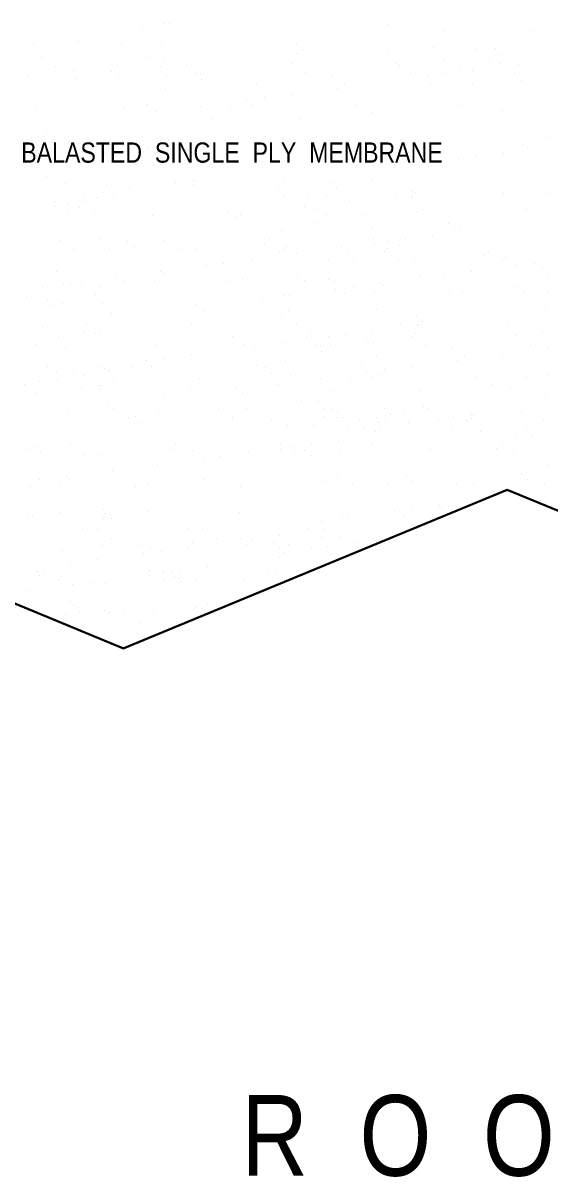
# Model space of a CAD drawing. Header units: inches. Extents: x 12249 to 15396, y 2989 to 4446.
# Drawn here: x 12783 to 13018, y 3642 to 4157 of the extents above; entities that cross this region are included whole.
import ezdxf

# ---------------------------------------------------------------- set-up
doc = ezdxf.new("R2010")
doc.units = ezdxf.units.IN
doc.header["$MEASUREMENT"] = 0
doc.layers.add('ROOF LINE', color=7, linetype='Continuous', lineweight=30)
doc.layers.add('ROOFLINE', color=7, linetype='Continuous', lineweight=30)
doc.styles.add('ARCHENT', font='technical.ttf', dxfattribs={"height": 6})

msp = doc.modelspace()

# ---------------------------------------------------------------- linework, layer by layer
at = {"layer": 'ROOF LINE'}
msp.add_line((12827.41, 3878.09), (12607.43, 3969.27), dxfattribs=at)
at = {"layer": 'ROOF LINE', "ltscale": 150}
msp.add_line((12827.39, 3878.08), (12998.58, 3948.91), dxfattribs=at)
at = {"layer": 'ROOFLINE', "color": 7, "linetype": 'Continuous', "lineweight": 25, "ltscale": 100}
for p, q in [((12835.91, 4155.54), (12835.91, 4155.54)), ((12845.23, 4157.02), (12845.23, 4157.02)), ((12848.1, 4157.14), (12848.1, 4157.14)), ((12945.13, 4156.65), (12945.13, 4156.65)), ((12970.55, 4153.9), (12970.55, 4153.9)), ((12807.41, 4149.07), (12807.41, 4149.07)), ((13008.92, 4153.71), (13008.92, 4153.71)), ((12787.23, 4147.53), (12787.23, 4147.53)), ((12826.49, 4148.03), (12826.49, 4148.03)), ((12844.55, 4148.3), (12844.55, 4148.3)), ((12866.4, 4143.64), (12866.4, 4143.64)), ((12904.57, 4147.79), (12904.57, 4147.79)), ((12907.33, 4145.26), (12907.33, 4145.26)), ((12945.29, 4144.92), (12945.29, 4144.92)), ((12965.48, 4146.46), (12965.48, 4146.46)), ((12984.55, 4145.42), (12984.55, 4145.42)), ((12993.42, 4145.61), (12993.42, 4145.61)), ((12790.82, 4141.6), (12790.82, 4141.6)), ((12825, 4138.69), (12825, 4138.69)), ((12837.53, 4141.69), (12837.53, 4141.69)), ((12845.38, 4141.37), (12845.38, 4141.37)), ((12855.46, 4138.82), (12855.46, 4138.82)), ((12902.17, 4138.91), (12902.17, 4138.91)), ((12904.77, 4143.46), (12904.77, 4143.46)), ((12948.88, 4138.99), (12948.88, 4138.99)), ((12970.77, 4140.42), (12970.77, 4140.42)), ((12990.83, 4139.83), (12990.83, 4139.83)), ((12995.6, 4139.08), (12995.6, 4139.08)), ((12996.18, 4143.08), (12996.18, 4143.08)), ((13003.44, 4138.76), (13003.44, 4138.76)), ((13017.48, 4140.5), (13017.48, 4140.5)), ((12784.63, 4133.37), (12784.63, 4133.37)), ((12797.15, 4137.57), (12797.15, 4137.57)), ((12805, 4136.05), (12805, 4136.05)), ((12812.81, 4137.08), (12812.81, 4137.08)), ((12822.34, 4135.39), (12822.34, 4135.39)), ((12843.86, 4137.66), (12843.86, 4137.66)), ((12846.77, 4133.97), (12846.77, 4133.97)), ((12859.48, 4134.62), (12859.48, 4134.62)), ((12861.79, 4134.79), (12861.79, 4134.79)), ((12908.5, 4134.88), (12908.5, 4134.88)), ((12920.38, 4133.3), (12920.38, 4133.3)), ((12950.31, 4138.38), (12950.31, 4138.38)), ((12955.21, 4134.96), (12955.21, 4134.96)), ((12963.06, 4133.44), (12963.06, 4133.44)), ((12970.87, 4134.47), (12970.87, 4134.47)), ((12977.1, 4136.39), (12977.1, 4136.39)), ((12983.06, 4136.08), (12983.06, 4136.08)), ((13001.92, 4135.05), (13001.92, 4135.05)), ((12806.26, 4132.51), (12806.26, 4132.51)), ((12825.11, 4132.86), (12825.11, 4132.86)), ((12862.24, 4132.09), (12862.24, 4132.09)), ((12886.69, 4129.58), (12886.69, 4129.58)), ((12925.95, 4130.08), (12925.95, 4130.08)), ((12930.49, 4129.15), (12930.49, 4129.15)), ((12942.69, 4130.76), (12942.69, 4130.76)), ((12964.32, 4129.9), (12964.32, 4129.9)), ((12980.41, 4132.78), (12980.41, 4132.78)), ((12983.17, 4130.25), (12983.17, 4130.25)), ((13004.83, 4131.36), (13004.83, 4131.36)), ((12819.92, 4123.07), (12819.92, 4123.07)), ((12846.17, 4128.12), (12846.17, 4128.12)), ((12890.12, 4123.84), (12890.12, 4123.84)), ((12902.31, 4125.44), (12902.31, 4125.44)), ((12922.68, 4128.13), (12922.68, 4128.13)), ((12788.17, 4118.63), (12788.17, 4118.63)), ((12827.43, 4119.13), (12827.43, 4119.13)), ((12837.84, 4120.2), (12837.84, 4120.2)), ((12838.16, 4120.9), (12838.16, 4120.9)), ((12849.74, 4118.52), (12849.74, 4118.52)), ((12861.93, 4120.13), (12861.93, 4120.13)), ((12875.29, 4120.13), (12875.29, 4120.13)), ((12882.31, 4122.81), (12882.31, 4122.81)), ((12884.56, 4120.29), (12884.56, 4120.29)), ((12931.27, 4120.37), (12931.27, 4120.37)), ((12935.31, 4119.62), (12935.31, 4119.62)), ((12977.98, 4120.46), (12977.98, 4120.46)), ((12996.22, 4118.29), (12996.22, 4118.29)), ((12841.93, 4117.49), (12841.93, 4117.49)), ((12867.35, 4114.74), (12867.35, 4114.74)), ((12905.72, 4114.56), (12905.72, 4114.56)), ((12938.08, 4117.08), (12938.08, 4117.08)), ((12946.23, 4116.02), (12946.23, 4116.02)), ((12985.5, 4116.52), (12985.5, 4116.52)), ((12793.07, 4107.74), (12793.07, 4107.74)), ((12795.86, 4104.03), (12795.86, 4104.03)), ((12802.94, 4104.04), (12802.94, 4104.04)), ((12807.2, 4103.6), (12807.2, 4103.6)), ((12847.72, 4105.06), (12847.72, 4105.06)), ((12849.65, 4104.13), (12849.65, 4104.13)), ((12890.22, 4106.45), (12890.22, 4106.45)), ((12892.99, 4103.92), (12892.99, 4103.92)), ((12951.13, 4105.13), (12951.13, 4105.13)), ((13005.78, 4102.45), (13005.78, 4102.45)), ((13016.18, 4105.94), (13016.18, 4105.94)), ((12809.26, 4100.01), (12809.26, 4100.01)), ((12818.83, 4099.04), (12818.83, 4099.04)), ((12826.64, 4100.06), (12826.64, 4100.06)), ((12838.83, 4101.67), (12838.83, 4101.67)), ((12847.12, 4099.22), (12847.12, 4099.22)), ((12867.57, 4101.26), (12867.57, 4101.26)), ((12887.63, 4100.68), (12887.63, 4100.68)), ((12914.29, 4101.35), (12914.29, 4101.35)), ((12920.61, 4097.32), (12920.61, 4097.32)), ((12926.89, 4101.18), (12926.89, 4101.18)), ((12961, 4101.43), (12961, 4101.43)), ((12965.27, 4100.99), (12965.27, 4100.99)), ((12967.32, 4097.4), (12967.32, 4097.4)), ((12984.7, 4097.45), (12984.7, 4097.45)), ((12996.89, 4099.06), (12996.89, 4099.06)), ((13007.71, 4101.52), (13007.71, 4101.52)), ((12798.46, 4096.35), (12798.46, 4096.35)), ((12813.66, 4096.46), (12813.66, 4096.46)), ((12873.9, 4097.23), (12873.9, 4097.23)), ((12956.52, 4093.74), (12956.52, 4093.74)), ((12976.89, 4096.43), (12976.89, 4096.43)), ((12793.02, 4088.6), (12793.02, 4088.6)), ((12798.67, 4087.97), (12798.67, 4087.97)), ((12816.14, 4089.96), (12816.14, 4089.96)), ((12858.42, 4087.02), (12858.42, 4087.02)), ((12938.25, 4087.06), (12938.25, 4087.06)), ((12801.43, 4085.43), (12801.43, 4085.43)), ((12820.1, 4085.28), (12820.1, 4085.28)), ((12830.24, 4083.31), (12830.24, 4083.31)), ((12850.61, 4085.99), (12850.61, 4085.99)), ((12858.47, 4085.1), (12858.47, 4085.1)), ((12859.57, 4086.64), (12859.57, 4086.64)), ((12896.64, 4082.74), (12896.64, 4082.74)), ((12898.98, 4086.56), (12898.98, 4086.56)), ((12919.59, 4086.12), (12919.59, 4086.12)), ((12922.36, 4083.59), (12922.36, 4083.59)), ((12796.68, 4077.44), (12796.68, 4077.44)), ((12810.23, 4080.68), (12810.23, 4080.68)), ((12810.62, 4077.6), (12810.62, 4077.6)), ((12815.91, 4079.24), (12815.91, 4079.24)), ((12818.04, 4081.7), (12818.04, 4081.7)), ((12822.81, 4079.21), (12822.81, 4079.21)), ((12862.63, 4079.33), (12862.63, 4079.33)), ((12899.4, 4080.21), (12899.4, 4080.21)), ((12909.34, 4079.41), (12909.34, 4079.41)), ((12918.07, 4080.06), (12918.07, 4080.06)), ((12928.21, 4078.09), (12928.21, 4078.09)), ((12948.58, 4080.77), (12948.58, 4080.77)), ((12956.05, 4079.5), (12956.05, 4079.5)), ((12956.39, 4081.8), (12956.39, 4081.8)), ((12956.44, 4079.88), (12956.44, 4079.88)), ((12957.54, 4081.42), (12957.54, 4081.42)), ((12996.96, 4081.34), (12996.96, 4081.34)), ((13017.57, 4080.9), (13017.57, 4080.9)), ((12796.81, 4075.12), (12796.81, 4075.12)), ((12802.81, 4076.57), (12802.81, 4076.57)), ((12803.01, 4073.41), (12803.01, 4073.41)), ((12807.95, 4074.92), (12807.95, 4074.92)), ((12810.72, 4072.39), (12810.72, 4072.39)), ((12814.48, 4073.47), (12814.48, 4073.47)), ((12874.5, 4072.96), (12874.5, 4072.96)), ((12879.65, 4071.72), (12879.65, 4071.72)), ((12908.21, 4075.45), (12908.21, 4075.45)), ((12913.89, 4074.02), (12913.89, 4074.02)), ((12916.01, 4076.48), (12916.01, 4076.48)), ((12918.02, 4071.53), (12918.02, 4071.53)), ((12935.41, 4071.63), (12935.41, 4071.63)), ((12958.53, 4072.99), (12958.53, 4072.99)), ((12960.6, 4074.1), (12960.6, 4074.1)), ((13007.31, 4074.19), (13007.31, 4074.19)), ((12799.87, 4069.76), (12799.87, 4069.76)), ((12840.38, 4071.22), (12840.38, 4071.22)), ((12877.27, 4070.43), (12877.27, 4070.43)), ((12912.45, 4068.25), (12912.45, 4068.25)), ((12972.47, 4067.74), (12972.47, 4067.74)), ((12977.62, 4066.5), (12977.62, 4066.5)), ((12897.84, 4064.54), (12897.84, 4064.54)), ((12938.35, 4066), (12938.35, 4066)), ((12965.2, 4062.24), (12965.2, 4062.24)), ((12975.24, 4065.2), (12975.24, 4065.2)), ((13015.99, 4066.31), (13015.99, 4066.31)), ((12798.93, 4060.22), (12798.93, 4060.22)), ((12805.26, 4056.19), (12805.26, 4056.19)), ((12817.09, 4061.06), (12817.09, 4061.06)), ((12821.04, 4056.38), (12821.04, 4056.38)), ((12829.41, 4059.79), (12829.41, 4059.79)), ((12832.18, 4057.26), (12832.18, 4057.26)), ((12845.64, 4060.3), (12845.64, 4060.3)), ((12851.97, 4056.27), (12851.97, 4056.27)), ((12859.42, 4056.19), (12859.42, 4056.19)), ((12890.32, 4058.47), (12890.32, 4058.47)), ((12892.36, 4060.39), (12892.36, 4060.39)), ((12898.68, 4056.36), (12898.68, 4056.36)), ((12899.93, 4057.65), (12899.93, 4057.65)), ((12924.82, 4056.92), (12924.82, 4056.92)), ((12939.07, 4060.47), (12939.07, 4060.47)), ((12939.19, 4058.15), (12939.19, 4058.15)), ((12945.19, 4059.61), (12945.19, 4059.61)), ((12945.39, 4056.44), (12945.39, 4056.44)), ((12950.34, 4057.95), (12950.34, 4057.95)), ((12953, 4060.63), (12953, 4060.63)), ((12884.44, 4051.61), (12884.44, 4051.61)), ((12896.9, 4055), (12896.9, 4055)), ((12903.23, 4050.97), (12903.23, 4050.97)), ((12904.82, 4054.29), (12904.82, 4054.29)), ((12912.63, 4055.32), (12912.63, 4055.32)), ((12919.02, 4051.16), (12919.02, 4051.16)), ((12927.38, 4054.57), (12927.38, 4054.57)), ((12930.15, 4052.04), (12930.15, 4052.04)), ((12943.62, 4055.08), (12943.62, 4055.08)), ((12949.94, 4051.05), (12949.94, 4051.05)), ((12953.1, 4055.42), (12953.1, 4055.42)), ((12957.39, 4050.97), (12957.39, 4050.97)), ((12988.29, 4053.25), (12988.29, 4053.25)), ((12990.33, 4055.16), (12990.33, 4055.16)), ((12996.65, 4051.14), (12996.65, 4051.14)), ((12997.9, 4052.43), (12997.9, 4052.43)), ((12797.75, 4046.22), (12797.75, 4046.22)), ((12844.07, 4046.29), (12844.07, 4046.29)), ((12864.44, 4048.98), (12864.44, 4048.98)), ((12872.25, 4050), (12872.25, 4050)), ((12982.42, 4046.39), (12982.42, 4046.39)), ((13002.79, 4049.07), (13002.79, 4049.07)), ((13010.6, 4050.1), (13010.6, 4050.1)), ((13014.21, 4047.5), (13014.21, 4047.5)), ((12800.81, 4040.85), (12800.81, 4040.85)), ((12803.69, 4040.98), (12803.69, 4040.98)), ((12824.06, 4043.66), (12824.06, 4043.66)), ((12828.03, 4041.68), (12828.03, 4041.68)), ((12831.87, 4044.69), (12831.87, 4044.69)), ((12841.33, 4042.31), (12841.33, 4042.31)), ((12845.23, 4045.3), (12845.23, 4045.3)), ((12874.74, 4041.76), (12874.74, 4041.76)), ((12880.59, 4042.82), (12880.59, 4042.82)), ((12905.25, 4044.79), (12905.25, 4044.79)), ((12908.01, 4042.25), (12908.01, 4042.25)), ((12918.96, 4042.63), (12918.96, 4042.63)), ((12921.45, 4041.85), (12921.45, 4041.85)), ((12942.04, 4041.07), (12942.04, 4041.07)), ((12959.48, 4044.09), (12959.48, 4044.09)), ((12962.41, 4043.75), (12962.41, 4043.75)), ((12970.22, 4044.78), (12970.22, 4044.78)), ((13016.97, 4044.97), (13016.97, 4044.97)), ((12791.5, 4039.37), (12791.5, 4039.37)), ((12796.26, 4036.88), (12796.26, 4036.88)), ((12808.8, 4039.88), (12808.8, 4039.88)), ((12815.12, 4035.85), (12815.12, 4035.85)), ((12816.64, 4039.56), (12816.64, 4039.56)), ((12898.79, 4035.63), (12898.79, 4035.63)), ((12901.66, 4035.76), (12901.66, 4035.76)), ((12922.04, 4038.44), (12922.04, 4038.44)), ((12926, 4036.46), (12926, 4036.46)), ((12929.84, 4039.47), (12929.84, 4039.47)), ((12939.3, 4037.09), (12939.3, 4037.09)), ((12943.2, 4040.08), (12943.2, 4040.08)), ((12972.71, 4036.54), (12972.71, 4036.54)), ((12978.56, 4037.59), (12978.56, 4037.59)), ((13003.22, 4039.57), (13003.22, 4039.57)), ((13005.98, 4037.03), (13005.98, 4037.03)), ((13016.93, 4037.41), (13016.93, 4037.41)), ((12784.07, 4035.27), (12784.07, 4035.27)), ((12793.61, 4033.58), (12793.61, 4033.58)), ((12796.37, 4031.05), (12796.37, 4031.05)), ((12800.13, 4032.14), (12800.13, 4032.14)), ((12818.03, 4032.16), (12818.03, 4032.16)), ((12860.16, 4031.62), (12860.16, 4031.62)), ((12889.47, 4034.15), (12889.47, 4034.15)), ((12821.99, 4027.48), (12821.99, 4027.48)), ((12860.36, 4027.29), (12860.36, 4027.29)), ((12862.92, 4029.09), (12862.92, 4029.09)), ((12898.11, 4026.92), (12898.11, 4026.92)), ((12900.87, 4028.75), (12900.87, 4028.75)), ((12921.06, 4030.3), (12921.06, 4030.3)), ((12940.14, 4029.25), (12940.14, 4029.25)), ((12958.13, 4026.4), (12958.13, 4026.4)), ((13015.41, 4029.29), (13015.41, 4029.29)), ((12791.18, 4021.26), (12791.18, 4021.26)), ((12811.05, 4022.65), (12811.05, 4022.65)), ((12857.76, 4022.74), (12857.76, 4022.74)), ((12904.47, 4022.82), (12904.47, 4022.82)), ((12919.96, 4022.26), (12919.96, 4022.26)), ((12951.18, 4022.91), (12951.18, 4022.91)), ((12958.33, 4022.07), (12958.33, 4022.07)), ((12959.02, 4022.59), (12959.02, 4022.59)), ((12960.89, 4023.87), (12960.89, 4023.87)), ((12998.85, 4023.53), (12998.85, 4023.53)), ((12798.7, 4017.32), (12798.7, 4017.32)), ((12809.42, 4019.09), (12809.42, 4019.09)), ((12815.06, 4018.46), (12815.06, 4018.46)), ((12817.37, 4018.62), (12817.37, 4018.62)), ((12817.83, 4015.92), (12817.83, 4015.92)), ((12864.08, 4018.71), (12864.08, 4018.71)), ((12875.97, 4017.13), (12875.97, 4017.13)), ((12909.02, 4017.43), (12909.02, 4017.43)), ((12910.8, 4018.79), (12910.8, 4018.79)), ((12918.65, 4017.27), (12918.65, 4017.27)), ((12926.45, 4018.3), (12926.45, 4018.3)), ((12935.99, 4016.61), (12935.99, 4016.61)), ((12938.65, 4019.91), (12938.65, 4019.91)), ((12955.73, 4017.52), (12955.73, 4017.52)), ((12957.51, 4018.88), (12957.51, 4018.88)), ((12960.42, 4015.19), (12960.42, 4015.19)), ((13002.44, 4017.6), (13002.44, 4017.6)), ((13014.47, 4019.75), (13014.47, 4019.75)), ((12788.85, 4013.95), (12788.85, 4013.95)), ((12801.76, 4011.95), (12801.76, 4011.95)), ((12842.27, 4013.41), (12842.27, 4013.41)), ((12878.27, 4011.96), (12878.27, 4011.96)), ((12881.54, 4013.91), (12881.54, 4013.91)), ((12886.08, 4012.99), (12886.08, 4012.99)), ((12898.27, 4014.59), (12898.27, 4014.59)), ((12913.04, 4013.24), (12913.04, 4013.24)), ((12915.34, 4013.4), (12915.34, 4013.4)), ((12915.8, 4010.7), (12915.8, 4010.7)), ((12919.91, 4013.73), (12919.91, 4013.73)), ((12938.76, 4014.08), (12938.76, 4014.08)), ((12962.06, 4013.49), (12962.06, 4013.49)), ((12973.94, 4011.91), (12973.94, 4011.91)), ((13008.77, 4013.57), (13008.77, 4013.57)), ((13016.62, 4012.05), (13016.62, 4012.05)), ((12837.89, 4006.64), (12837.89, 4006.64)), ((12845.7, 4007.67), (12845.7, 4007.67)), ((12857.9, 4009.28), (12857.9, 4009.28)), ((12899.73, 4006.73), (12899.73, 4006.73)), ((12940.24, 4008.19), (12940.24, 4008.19)), ((12976.24, 4006.74), (12976.24, 4006.74)), ((12979.51, 4008.69), (12979.51, 4008.69)), ((12984.05, 4007.77), (12984.05, 4007.77)), ((12996.25, 4009.37), (12996.25, 4009.37)), ((12793.43, 4004.03), (12793.43, 4004.03)), ((12797.52, 4001.33), (12797.52, 4001.33)), ((12805.33, 4002.36), (12805.33, 4002.36)), ((12810.09, 3999.86), (12810.09, 3999.86)), ((12817.52, 4003.96), (12817.52, 4003.96)), ((12818.98, 4003.25), (12818.98, 4003.25)), ((12820.91, 4002.32), (12820.91, 4002.32)), ((12830.88, 4003.97), (12830.88, 4003.97)), ((12840.14, 4004.12), (12840.14, 4004.12)), ((12886.85, 4004.2), (12886.85, 4004.2)), ((12890.9, 4003.45), (12890.9, 4003.45)), ((12893.66, 4000.92), (12893.66, 4000.92)), ((12901.82, 3999.85), (12901.82, 3999.85)), ((12933.57, 4004.29), (12933.57, 4004.29)), ((12935.87, 4001.42), (12935.87, 4001.42)), ((12941.08, 4000.35), (12941.08, 4000.35)), ((12943.67, 4002.45), (12943.67, 4002.45)), ((12951.81, 4002.12), (12951.81, 4002.12)), ((12955.87, 4004.06), (12955.87, 4004.06)), ((13016.35, 4000.39), (13016.35, 4000.39)), ((12783.13, 3995.8), (12783.13, 3995.8)), ((12790.09, 3997.23), (12790.09, 3997.23)), ((12797.9, 3998.25), (12797.9, 3998.25)), ((12808.81, 3994.62), (12808.81, 3994.62)), ((12816.62, 3995.65), (12816.62, 3995.65)), ((12817.77, 3995.27), (12817.77, 3995.27)), ((12822.93, 3998.57), (12822.93, 3998.57)), ((12857.18, 3995.19), (12857.18, 3995.19)), ((12861.31, 3998.39), (12861.31, 3998.39)), ((12877.79, 3994.76), (12877.79, 3994.76)), ((12891.4, 3998.81), (12891.4, 3998.81)), ((12895.49, 3996.11), (12895.49, 3996.11)), ((12896.45, 3995.69), (12896.45, 3995.69)), ((12903.3, 3997.13), (12903.3, 3997.13)), ((12915.49, 3998.74), (12915.49, 3998.74)), ((12928.85, 3998.74), (12928.85, 3998.74)), ((12938.11, 3998.9), (12938.11, 3998.9)), ((12984.83, 3998.98), (12984.83, 3998.98)), ((12988.87, 3998.23), (12988.87, 3998.23)), ((12991.64, 3995.7), (12991.64, 3995.7)), ((12999.79, 3994.63), (12999.79, 3994.63)), ((13007.03, 3998.91), (13007.03, 3998.91)), ((12788.44, 3991.94), (12788.44, 3991.94)), ((12816.67, 3993.73), (12816.67, 3993.73)), ((12845.81, 3990.28), (12845.81, 3990.28)), ((12880.56, 3992.22), (12880.56, 3992.22)), ((12920.91, 3993.35), (12920.91, 3993.35)), ((12959.28, 3993.17), (12959.28, 3993.17)), ((13015.67, 3991.67), (13015.67, 3991.67)), ((12820.82, 3987.96), (12820.82, 3987.96)), ((12823.16, 3985.09), (12823.16, 3985.09)), ((12843.22, 3984.51), (12843.22, 3984.51)), ((12848.57, 3987.75), (12848.57, 3987.75)), ((12867.54, 3988.04), (12867.54, 3988.04)), ((12869.87, 3985.18), (12869.87, 3985.18)), ((12882.48, 3985.01), (12882.48, 3985.01)), ((12906.71, 3988.96), (12906.71, 3988.96)), ((12914.25, 3988.13), (12914.25, 3988.13)), ((12916.58, 3985.26), (12916.58, 3985.26)), ((12920.85, 3984.83), (12920.85, 3984.83)), ((12943.78, 3985.06), (12943.78, 3985.06)), ((12961.37, 3986.29), (12961.37, 3986.29)), ((12963.3, 3985.35), (12963.3, 3985.35)), ((12798.58, 3979.85), (12798.58, 3979.85)), ((12802.7, 3983.05), (12802.7, 3983.05)), ((12829.49, 3981.06), (12829.49, 3981.06)), ((12832.7, 3981.59), (12832.7, 3981.59)), ((12835.47, 3979.06), (12835.47, 3979.06)), ((12837.84, 3980.35), (12837.84, 3980.35)), ((12876.2, 3981.15), (12876.2, 3981.15)), ((12876.22, 3980.17), (12876.22, 3980.17)), ((12893.61, 3980.27), (12893.61, 3980.27)), ((12916.73, 3981.63), (12916.73, 3981.63)), ((12921.13, 3979.87), (12921.13, 3979.87)), ((12922.76, 3983.55), (12922.76, 3983.55)), ((12922.91, 3981.23), (12922.91, 3981.23)), ((12925.53, 3981.01), (12925.53, 3981.01)), ((12932.48, 3980.26), (12932.48, 3980.26)), ((12940.28, 3981.29), (12940.28, 3981.29)), ((12941.19, 3979.29), (12941.19, 3979.29)), ((12944.2, 3980.86), (12944.2, 3980.86)), ((12946.54, 3982.53), (12946.54, 3982.53)), ((12952.48, 3982.89), (12952.48, 3982.89)), ((12954.33, 3978.89), (12954.33, 3978.89)), ((12967.84, 3979.96), (12967.84, 3979.96)), ((12974.71, 3981.57), (12974.71, 3981.57)), ((12980.45, 3979.79), (12980.45, 3979.79)), ((12982.52, 3982.6), (12982.52, 3982.6)), ((12982.57, 3980.68), (12982.57, 3980.68)), ((12983.67, 3982.22), (12983.67, 3982.22)), ((13004.69, 3983.74), (13004.69, 3983.74)), ((13014.56, 3980.04), (13014.56, 3980.04)), ((12900.68, 3977.83), (12900.68, 3977.83)), ((12912.1, 3977.58), (12912.1, 3977.58)), ((12927.46, 3975.84), (12927.46, 3975.84)), ((12934.33, 3976.26), (12934.33, 3976.26)), ((12940.01, 3974.82), (12940.01, 3974.82)), ((12942.14, 3977.28), (12942.14, 3977.28)), ((12974.17, 3975.93), (12974.17, 3975.93)), ((12986.72, 3974.91), (12986.72, 3974.91)), ((13002.58, 3973.75), (13002.58, 3973.75)), ((13007, 3975.75), (13007, 3975.75)), ((12803.84, 3968.93), (12803.84, 3968.93)), ((12850.55, 3969.02), (12850.55, 3969.02)), ((12897.27, 3969.1), (12897.27, 3969.1)), ((12911.2, 3969.27), (12911.2, 3969.27)), ((12923.39, 3970.87), (12923.39, 3970.87)), ((12938.58, 3969.05), (12938.58, 3969.05)), ((12991.11, 3969.93), (12991.11, 3969.93)), ((12996.25, 3968.69), (12996.25, 3968.69)), ((13009.8, 3972.88), (13009.8, 3972.88)), ((12784.07, 3966.89), (12784.07, 3966.89)), ((12787.61, 3968.43), (12787.61, 3968.43)), ((12790.37, 3965.89), (12790.37, 3965.89)), ((12810.17, 3964.9), (12810.17, 3964.9)), ((12817.61, 3964.83), (12817.61, 3964.83)), ((12848.52, 3967.1), (12848.52, 3967.1)), ((12856.88, 3964.99), (12856.88, 3964.99)), ((12858.13, 3966.29), (12858.13, 3966.29)), ((12870.82, 3963.95), (12870.82, 3963.95)), ((12883.02, 3965.56), (12883.02, 3965.56)), ((12897.39, 3966.79), (12897.39, 3966.79)), ((12903.39, 3968.24), (12903.39, 3968.24)), ((12903.59, 3965.07), (12903.59, 3965.07)), ((12908.54, 3966.58), (12908.54, 3966.58)), ((12911.3, 3964.05), (12911.3, 3964.05)), ((12923.97, 3965.34), (12923.97, 3965.34)), ((12964.48, 3966.8), (12964.48, 3966.8)), ((12993.87, 3967.4), (12993.87, 3967.4)), ((13001.47, 3964.97), (13001.47, 3964.97)), ((12830.45, 3958.64), (12830.45, 3958.64)), ((12842.64, 3960.24), (12842.64, 3960.24)), ((12863.02, 3962.92), (12863.02, 3962.92)), ((13005.56, 3962.26), (13005.56, 3962.26)), ((13016.44, 3959.89), (13016.44, 3959.89)), ((12790.07, 3953.32), (12790.07, 3953.32)), ((12802.27, 3954.93), (12802.27, 3954.93)), ((12803.42, 3953.93), (12803.42, 3953.93)), ((12822.64, 3957.61), (12822.64, 3957.61)), ((12863.45, 3953.42), (12863.45, 3953.42)), ((12923.03, 3955.8), (12923.03, 3955.8)), ((12953.51, 3955.37), (12953.51, 3955.37)), ((12969.74, 3955.88), (12969.74, 3955.88)), ((13004.97, 3956.08), (13004.97, 3956.08)), ((13007.73, 3953.54), (13007.73, 3953.54)), ((13010.11, 3954.84), (13010.11, 3954.84)), ((12786.23, 3950.31), (12786.23, 3950.31)), ((12799.53, 3950.95), (12799.53, 3950.95)), ((12832.94, 3950.4), (12832.94, 3950.4)), ((12838.79, 3951.45), (12838.79, 3951.45)), ((12866.21, 3950.89), (12866.21, 3950.89)), ((12877.16, 3951.26), (12877.16, 3951.26)), ((12879.65, 3950.48), (12879.65, 3950.48)), ((12917.67, 3952.72), (12917.67, 3952.72)), ((12929.35, 3951.77), (12929.35, 3951.77)), ((12945.14, 3951.96), (12945.14, 3951.96)), ((12956.27, 3952.84), (12956.27, 3952.84)), ((12976.07, 3951.85), (12976.07, 3951.85)), ((12983.51, 3951.77), (12983.51, 3951.77)), ((13015.34, 3951.11), (13015.34, 3951.11)), ((12988.54, 3944.55), (12988.54, 3944.55)), ((12785.02, 3937.99), (12785.02, 3937.99)), ((12798.9, 3938.95), (12798.9, 3938.95)), ((12818.35, 3940.25), (12818.35, 3940.25)), ((12819.51, 3938.52), (12819.51, 3938.52)), ((12821.12, 3937.72), (12821.12, 3937.72)), ((12838.16, 3939.45), (12838.16, 3939.45)), ((12879.26, 3938.93), (12879.26, 3938.93)), ((12898.34, 3937.88), (12898.34, 3937.88)), ((12948.16, 3939.24), (12948.16, 3939.24)), ((12955.97, 3940.27), (12955.97, 3940.27)), ((12965.43, 3937.89), (12965.43, 3937.89)), ((12968.16, 3941.87), (12968.16, 3941.87)), ((12969.32, 3940.88), (12969.32, 3940.88)), ((12786.95, 3937.05), (12786.95, 3937.05)), ((12818.56, 3935.92), (12818.56, 3935.92)), ((12822.27, 3935.99), (12822.27, 3935.99)), ((12859.07, 3937.38), (12859.07, 3937.38)), ((12915.59, 3934.95), (12915.59, 3934.95)), ((12924.91, 3936.43), (12924.91, 3936.43)), ((12927.79, 3936.56), (12927.79, 3936.56)), ((12952.13, 3937.26), (12952.13, 3937.26)), ((12809.25, 3931.81), (12809.25, 3931.81)), ((12815.96, 3931.37), (12815.96, 3931.37)), ((12855.96, 3931.89), (12855.96, 3931.89)), ((12862.67, 3931.46), (12862.67, 3931.46)), ((12868.99, 3927.43), (12868.99, 3927.43)), ((12896.85, 3928.54), (12896.85, 3928.54)), ((12909.38, 3931.54), (12909.38, 3931.54)), ((12915.71, 3927.51), (12915.71, 3927.51)), ((12917.22, 3931.22), (12917.22, 3931.22)), ((12924.23, 3927.72), (12924.23, 3927.72)), ((12817.93, 3923.93), (12817.93, 3923.93)), ((12822.28, 3927.34), (12822.28, 3927.34)), ((12834.17, 3925.76), (12834.17, 3925.76)), ((12835.32, 3924.03), (12835.32, 3924.03)), ((12839.73, 3922.55), (12839.73, 3922.55)), ((12856.47, 3923.22), (12856.47, 3923.22)), ((12858.44, 3925.39), (12858.44, 3925.39)), ((12876.85, 3925.91), (12876.85, 3925.91)), ((12878.11, 3922.36), (12878.11, 3922.36)), ((12879.67, 3927.25), (12879.67, 3927.25)), ((12882.44, 3924.72), (12882.44, 3924.72)), ((12884.65, 3926.93), (12884.65, 3926.93)), ((12894.19, 3925.25), (12894.19, 3925.25)), ((12896.95, 3922.71), (12896.95, 3922.71)), ((12901.1, 3924.56), (12901.1, 3924.56)), ((12911.24, 3922.59), (12911.24, 3922.59)), ((12918.62, 3923.82), (12918.62, 3923.82)), ((12931.62, 3925.27), (12931.62, 3925.27)), ((12939.42, 3926.3), (12939.42, 3926.3)), ((12939.48, 3924.38), (12939.48, 3924.38)), ((12940.58, 3925.92), (12940.58, 3925.92)), ((12800.47, 3922.04), (12800.47, 3922.04)), ((12816.1, 3917.91), (12816.1, 3917.91)), ((12836.47, 3920.59), (12836.47, 3920.59)), ((12844.28, 3921.62), (12844.28, 3921.62)), ((12891.24, 3919.96), (12891.24, 3919.96)), ((12896.92, 3918.52), (12896.92, 3918.52)), ((12899.05, 3920.99), (12899.05, 3920.99)), ((12789.08, 3912.6), (12789.08, 3912.6)), ((12792.27, 3912.78), (12792.27, 3912.78)), ((12796.09, 3915.28), (12796.09, 3915.28)), ((12798.34, 3912.75), (12798.34, 3912.75)), ((12803.9, 3916.3), (12803.9, 3916.3)), ((12838.98, 3912.87), (12838.98, 3912.87)), ((12845.05, 3912.84), (12845.05, 3912.84)), ((12845.11, 3912), (12845.11, 3912)), ((12849.1, 3912.08), (12849.1, 3912.08)), ((12852.91, 3913.03), (12852.91, 3913.03)), ((12865.11, 3914.64), (12865.11, 3914.64)), ((12891.77, 3912.92), (12891.77, 3912.92)), ((12895.49, 3912.76), (12895.49, 3912.76)), ((12790.23, 3910.86), (12790.23, 3910.86)), ((12798.59, 3908.75), (12798.59, 3908.75)), ((12799.84, 3910.05), (12799.84, 3910.05)), ((12812.54, 3907.71), (12812.54, 3907.71)), ((12819.5, 3907.02), (12819.5, 3907.02)), ((12824.73, 3909.32), (12824.73, 3909.32)), ((12839.11, 3910.55), (12839.11, 3910.55)), ((12845.31, 3908.84), (12845.31, 3908.84)), ((12850.25, 3910.35), (12850.25, 3910.35)), ((12851.86, 3909.55), (12851.86, 3909.55)), ((12853.02, 3907.81), (12853.02, 3907.81)), ((12860.02, 3908.48), (12860.02, 3908.48)), ((12880.87, 3909.04), (12880.87, 3909.04)), ((12899.28, 3908.98), (12899.28, 3908.98)), ((12784.36, 3904), (12784.36, 3904)), ((12804.73, 3906.69), (12804.73, 3906.69)), ((12804.01, 3898.92), (12804.01, 3898.92)), ((12805.16, 3897.18), (12805.16, 3897.18)), ((12864.91, 3897.59), (12864.91, 3897.59)), ((12801.42, 3893.14), (12801.42, 3893.14)), ((12806.77, 3896.38), (12806.77, 3896.38)), ((12807.93, 3894.65), (12807.93, 3894.65)), ((12818.88, 3895.03), (12818.88, 3895.03)), ((12821.37, 3894.24), (12821.37, 3894.24)), ((12828.07, 3893.81), (12828.07, 3893.81)), ((12840.68, 3893.64), (12840.68, 3893.64)), ((12859.39, 3896.49), (12859.39, 3896.49)), ((12834.4, 3889.78), (12834.4, 3889.78)), ((12820.97, 3882.69), (12820.97, 3882.69))]:
    msp.add_line(p, q, dxfattribs=at)
at = {"layer": 'ROOFLINE', "linetype": 'Continuous', "ltscale": 90}
msp.add_line((12998.58, 3948.91), (13041.59, 3931.12), dxfattribs=at)

# ---------------------------------------------------------------- texts
at = {"layer": 'ROOFLINE', "color": 7, "linetype": 'Continuous', "lineweight": 9, "ltscale": 0.5, "insert": (12781.89, 4103.89), "char_height": 9, "attachment_point": 1, "style": 'ARCHENT'}
msp.add_mtext('BALASTED  SINGLE  PLY  MEMBRANE', dxfattribs=at)
at = {"layer": 'ROOFLINE', "color": 7, "linetype": 'Continuous', "ltscale": 0.5, "insert": (13108.04, 3660.67), "char_height": 36, "attachment_point": 5, "style": 'ARCHENT'}
msp.add_mtext('R  O  O  F        P  L  A  N', dxfattribs=at)

doc.saveas('drawing.dxf')
